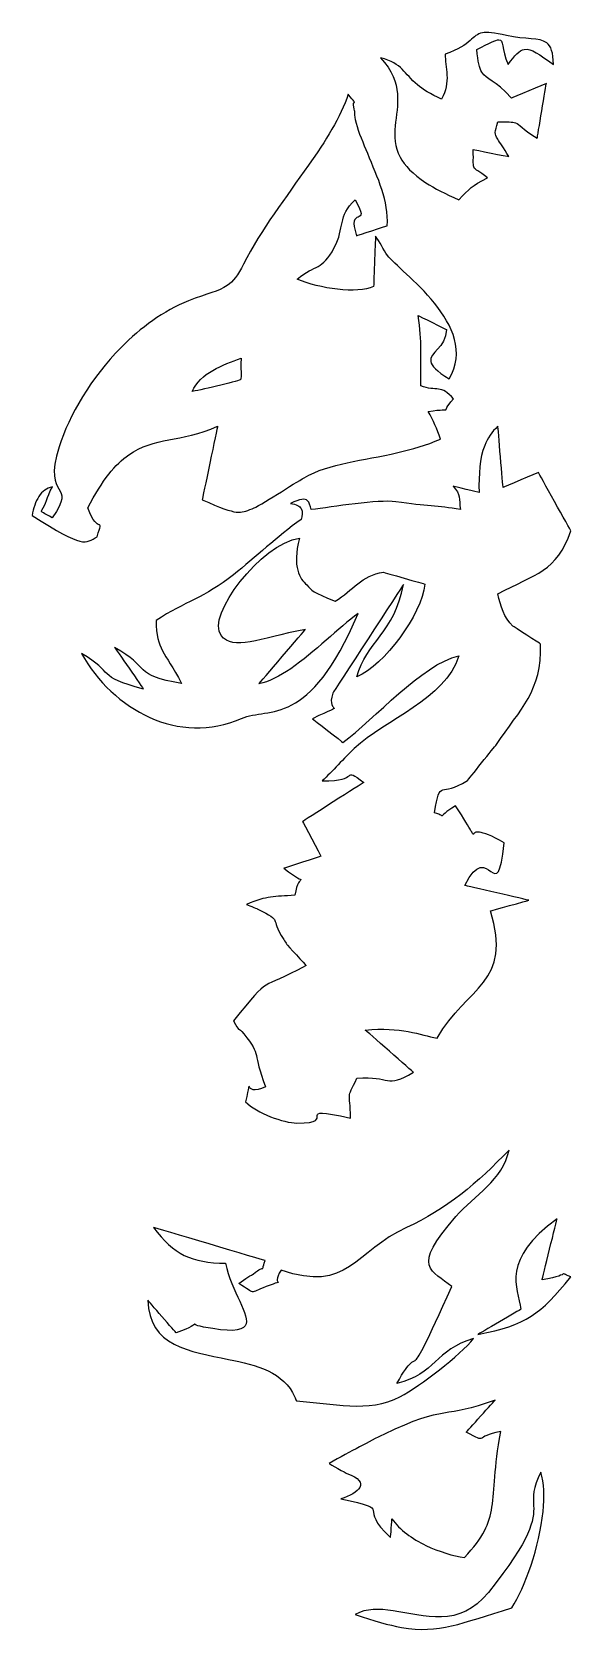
# Paper-space layout 'Состав альбома образцов' of a CAD drawing. Header units: millimetres. Extents: x 16 to 411, y 1 to 288.
# Drawn here: x 231.21 to 234.46, y 253.04 to 262.63 of the extents above; entities that cross this region are included whole.
import ezdxf

# ---------------------------------------------------------------- set-up
doc = ezdxf.new("R2010")
doc.units = ezdxf.units.MM
doc.layers.add('Dimension', color=7, linetype='Continuous')
doc.layers.add('Layer 1', color=7, linetype='Continuous')

# ---------------------------------------------------------------- blocks, each defined once
blk = doc.blocks.new('A$C34BE2B30')
at = {"layer": 'Layer 1'}
for points, knots in [([(22.28574649380907, 10.87758537678594), (22.36725649380907, 10.90688537678594), (22.36542649380907, 10.93589537678594), (22.39731649380907, 10.94158537678594), (22.39731649380907, 10.94158537678594), (22.41132649380907, 10.94408537678594), (22.43192649380907, 10.94209537678594), (22.46903649380907, 10.93360537678594), (22.46903649380907, 10.93360537678594), (22.52683649380907, 10.92039537678594), (22.56726649380907, 10.92907537678594), (22.58944649380907, 10.91190537678594), (22.58944649380907, 10.91190537678594), (22.60225649380907, 10.90195537678594), (22.60901649380907, 10.88327537678594), (22.60942649380907, 10.84661537678594), (22.60942649380907, 10.84661537678594), (22.56686649380907, 10.87737537678594), (22.54378649380907, 10.89594537678594), (22.52243649380907, 10.89195537678594), (22.52243649380907, 10.89195537678594), (22.50750649380907, 10.88915537678594), (22.49335649380907, 10.87518537678594), (22.47397649380907, 10.84650537678594), (22.47397649380907, 10.84650537678594), (22.45378649380907, 10.89616537678594), (22.46124649380907, 10.92120537678594), (22.44628649380907, 10.92106537678594), (22.44628649380907, 10.92106537678594), (22.43701649380907, 10.92098537678594), (22.41911649380907, 10.91122537678594), (22.38070649380907, 10.89174537678594), (22.38070649380907, 10.89174537678594), (22.38342649380907, 10.85499537678594), (22.38779649380907, 10.83604537678594), (22.39501649380907, 10.82397537678594), (22.39501649380907, 10.82397537678594), (22.40954649380907, 10.79971537678594), (22.43574649380907, 10.80321537678594), (22.48364649380907, 10.74599537678594), (22.48364649380907, 10.74599537678594), (22.48364649380907, 10.74599537678594), (22.58839649380907, 10.78995537678594), (22.58839649380907, 10.78995537678594), (22.58839649380907, 10.78995537678594), (22.58839649380907, 10.78995537678594), (22.56106649380907, 10.62644537678594), (22.56106649380907, 10.62644537678594), (22.56106649380907, 10.62644537678594), (22.51235649380907, 10.65604537678594), (22.51057649380907, 10.66782537678594), (22.49572649380907, 10.67245537678594), (22.49572649380907, 10.67245537678594), (22.48696649380907, 10.67520537678594), (22.47356649380907, 10.67550537678594), (22.44321649380907, 10.67553537678594), (22.44321649380907, 10.67553537678594), (22.43483649380907, 10.64272537678594), (22.43186649380907, 10.64064537678594), (22.44297649380907, 10.62315537678594), (22.44297649380907, 10.62315537678594), (22.44917649380907, 10.61339537678594), (22.45979649380907, 10.59881537678594), (22.47631649380907, 10.57142537678594), (22.47631649380907, 10.57142537678594), (22.47631649380907, 10.57142537678594), (22.36962649380907, 10.59242537678594), (22.36962649380907, 10.59242537678594), (22.36962649380907, 10.59242537678594), (22.37218649380907, 10.51738537678594), (22.35973649380907, 10.55042537678594), (22.41237649380907, 10.50781537678594), (22.41237649380907, 10.50781537678594), (22.36264649380907, 10.48298537678594), (22.35995649380907, 10.47622537678594), (22.32655649380907, 10.44193537678594), (22.32655649380907, 10.44193537678594), (22.28601649380907, 10.45942537678594), (22.25377649380907, 10.47646537678594), (22.22827649380907, 10.49312537678594), (22.22827649380907, 10.49312537678594), (22.18808649380907, 10.51935537678594), (22.16446649380907, 10.54476537678594), (22.15112649380907, 10.56975537678594), (22.15112649380907, 10.56975537678594), (22.11762649380907, 10.63248537678594), (22.14829649380907, 10.69294537678594), (22.14314649380907, 10.75901537678594), (22.14314649380907, 10.75901537678594), (22.14047649380907, 10.79310537678594), (22.12821649380907, 10.82874537678594), (22.09260649380907, 10.86694537678594), (22.09260649380907, 10.86694537678594), (22.15953649380907, 10.84928537678594), (22.16180649380907, 10.82033537678594), (22.20301649380907, 10.78585537678594), (22.20301649380907, 10.78585537678594), (22.21905649380907, 10.77246537678594), (22.24099649380907, 10.75820537678594), (22.27490649380907, 10.74345537678594), (22.27490649380907, 10.74345537678594), (22.30358649380907, 10.79367537678594), (22.28595649380907, 10.84047537678594), (22.28574649380907, 10.87758537678594)], [0, 0, 0, 0, 0.03703703703703703, 0.03703703703703703, 0.03703703703703703, 0.03703704703703704, 0.07407407407407407, 0.07407407407407407, 0.07407407407407407, 0.07407408407407406, 0.1111111111111111, 0.1111111111111111, 0.1111111111111111, 0.1111111211111111, 0.1481481481481481, 0.1481481481481481, 0.1481481481481481, 0.1481481581481481, 0.1851851851851852, 0.1851851851851852, 0.1851851851851852, 0.1851851951851852, 0.2222222222222222, 0.2222222222222222, 0.2222222222222222, 0.2222222322222222, 0.2592592592592592, 0.2592592592592592, 0.2592592592592592, 0.2592592692592592, 0.2962962962962963, 0.2962962962962963, 0.2962962962962963, 0.2962963062962963, 0.3333333333333333, 0.3333333333333333, 0.3333333333333333, 0.3333333433333333, 0.3703703703703703, 0.3703703703703703, 0.3703703703703703, 0.3703703803703703, 0.4074074074074074, 0.4074074074074074, 0.4074074074074074, 0.4074074174074074, 0.4444444444444444, 0.4444444444444444, 0.4444444444444444, 0.4444444544444444, 0.4814814814814815, 0.4814814814814815, 0.4814814814814815, 0.4814814914814814, 0.5185185185185185, 0.5185185185185185, 0.5185185185185185, 0.5185185285185185, 0.5555555555555556, 0.5555555555555556, 0.5555555555555556, 0.5555555655555556, 0.5925925925925926, 0.5925925925925926, 0.5925925925925926, 0.5925926025925926, 0.6296296296296297, 0.6296296296296297, 0.6296296296296297, 0.6296296396296297, 0.6666666666666666, 0.6666666666666666, 0.6666666666666666, 0.6666666766666667, 0.7037037037037037, 0.7037037037037037, 0.7037037037037037, 0.7037037137037038, 0.7407407407407407, 0.7407407407407407, 0.7407407407407407, 0.7407407507407407, 0.7777777777777778, 0.7777777777777778, 0.7777777777777778, 0.7777777877777778, 0.8148148148148148, 0.8148148148148148, 0.8148148148148148, 0.8148148248148148, 0.8518518518518519, 0.8518518518518519, 0.8518518518518519, 0.8518518618518519, 0.8888888888888888, 0.8888888888888888, 0.8888888888888888, 0.8888888988888889, 0.9259259259259259, 0.9259259259259259, 0.9259259259259259, 0.925925935925926, 1, 1, 1, 1]), ([(21.11150649380907, 9.582755376785938), (21.09258649380907, 9.549495376785938), (21.09439649380907, 9.531455376785937), (21.07948649380907, 9.513045376785938), (21.07948649380907, 9.513045376785938), (21.07487649380907, 9.507365376785938), (21.08697649380907, 9.504885376785937), (21.11096649380907, 9.490675376785937), (21.11096649380907, 9.490675376785937), (21.18806649380907, 9.600385376785937), (21.08015649380907, 9.540275376785937), (21.13156649380907, 9.702435376785937), (21.13156649380907, 9.702435376785937), (21.16153649380907, 9.796995376785937), (21.22738649380907, 9.909455376785937), (21.31704649380907, 10.00034537678594), (21.31704649380907, 10.00034537678594), (21.37521649380907, 10.05935537678594), (21.44349649380907, 10.10933537678594), (21.51845649380907, 10.13946537678594), (21.51845649380907, 10.13946537678594), (21.57541649380907, 10.16235537678594), (21.60805649380907, 10.16733537678594), (21.63409649380907, 10.18550537678594), (21.63409649380907, 10.18550537678594), (21.65164649380907, 10.19774537678594), (21.66622649380907, 10.21599537678594), (21.68328649380907, 10.24971537678594), (21.68328649380907, 10.24971537678594), (21.73436649380907, 10.35222537678594), (21.81067649380907, 10.45050537678594), (21.87693649380907, 10.54520537678594), (21.87693649380907, 10.54520537678594), (21.92801649380907, 10.61816537678594), (21.97313649380907, 10.68908537678594), (21.99615649380907, 10.75814537678594), (21.99615649380907, 10.75814537678594), (22.03246649380907, 10.71146537678594), (22.00316649380907, 10.75410537678594), (22.01419649380907, 10.71305537678594), (22.01419649380907, 10.71305537678594), (22.01729649380907, 10.70148537678594), (22.01273649380907, 10.70407537678594), (22.02060649380907, 10.67024537678594), (22.02060649380907, 10.67024537678594), (22.02667649380907, 10.64412537678594), (22.04308649380907, 10.60878537678594), (22.05424649380907, 10.58070537678594), (22.05424649380907, 10.58070537678594), (22.08371649380907, 10.50662537678594), (22.11770649380907, 10.43953537678594), (22.11249649380907, 10.36440537678594), (22.11249649380907, 10.36440537678594), (22.11249649380907, 10.36440537678594), (22.02120649380907, 10.33470537678594), (22.02120649380907, 10.33470537678594), (22.02120649380907, 10.33470537678594), (21.98807649380907, 10.42764537678594), (22.06791649380907, 10.35465537678594), (22.01640649380907, 10.44185537678594), (22.01640649380907, 10.44185537678594), (21.96400649380907, 10.39163537678594), (21.98634649380907, 10.35988537678594), (21.95427649380907, 10.29904537678594), (21.95427649380907, 10.29904537678594), (21.91688649380907, 10.22820537678594), (21.89936649380907, 10.25106537678594), (21.84380649380907, 10.20469537678594), (21.84380649380907, 10.20469537678594), (21.90987649380907, 10.17596537678594), (22.02324649380907, 10.15997537678594), (22.07182649380907, 10.18229537678594), (22.07182649380907, 10.18229537678594), (22.07182649380907, 10.18229537678594), (22.07732649380907, 10.33300537678594), (22.07732649380907, 10.33300537678594), (22.07732649380907, 10.33300537678594), (22.08991649380907, 10.31788537678594), (22.10101649380907, 10.29273537678594), (22.11338649380907, 10.27551537678594), (22.11338649380907, 10.27551537678594), (22.14802649380907, 10.22707537678594), (22.39243649380907, 10.06558537678594), (22.29773649380907, 9.906005376785938), (22.29773649380907, 9.906005376785938), (22.25924649380907, 9.930075376785938), (22.24460649380907, 9.945605376785938), (22.24250649380907, 9.958375376785938), (22.24250649380907, 9.958375376785938), (22.23821649380907, 9.984585376785937), (22.28652649380907, 9.999405376785937), (22.29027649380907, 10.05347537678594), (22.29027649380907, 10.05347537678594), (22.29027649380907, 10.05347537678594), (22.20506649380907, 10.09585537678594), (22.20506649380907, 10.09585537678594), (22.20506649380907, 10.09585537678594), (22.21697649380907, 10.01398537678594), (22.21220649380907, 9.974665376785937), (22.21271649380907, 9.885305376785936), (22.21271649380907, 9.885305376785936), (22.26026649380907, 9.866815376785937), (22.27385649380907, 9.890615376785938), (22.31102649380907, 9.846245376785937), (22.31102649380907, 9.846245376785937), (22.26277649380907, 9.795815376785937), (22.32345649380907, 9.822115376785938), (22.23455649380907, 9.808665376785937), (22.23455649380907, 9.808665376785937), (22.25237649380907, 9.780285376785937), (22.25964649380907, 9.757345376785937), (22.27221649380907, 9.725945376785937), (22.27221649380907, 9.725945376785937), (22.22894649380907, 9.707615376785938), (22.18606649380907, 9.695265376785937), (22.14438649380907, 9.685645376785937), (22.14438649380907, 9.685645376785937), (22.03853649380907, 9.661165376785938), (21.94054649380907, 9.654105376785937), (21.86407649380907, 9.610465376785937), (21.86407649380907, 9.610465376785937), (21.83836649380907, 9.595775376785937), (21.72824649380907, 9.523995376785937), (21.70854649380907, 9.517285376785937), (21.70854649380907, 9.517285376785937), (21.66978649380907, 9.504125376785938), (21.67126649380907, 9.495365376785937), (21.55948649380907, 9.544585376785937), (21.55948649380907, 9.544585376785937), (21.55948649380907, 9.544585376785937), (21.60527649380907, 9.764195376785937), (21.60527649380907, 9.764195376785937), (21.60527649380907, 9.764195376785937), (21.49414649380907, 9.716025376785938), (21.41621649380907, 9.732655376785937), (21.33960649380907, 9.678795376785937), (21.33960649380907, 9.678795376785937), (21.30000649380907, 9.650955376785937), (21.26073649380907, 9.604235376785937), (21.21738649380907, 9.519975376785938), (21.21738649380907, 9.519975376785938), (21.24989649380907, 9.433315376785938), (21.26491649380907, 9.501565376785937), (21.24563649380907, 9.433875376785938), (21.24563649380907, 9.433875376785938), (21.20884649380907, 9.413475376785938), (21.20757649380907, 9.397625376785937), (21.05077649380907, 9.497335376785937), (21.05077649380907, 9.497335376785937), (21.05457649380907, 9.518815376785938), (21.06115649380907, 9.538955376785937), (21.07115649380907, 9.554315376785937), (21.07115649380907, 9.554315376785937), (21.08102649380907, 9.569515376785937), (21.09428649380907, 9.580085376785938), (21.11150649380907, 9.582755376785938)], [0, 0, 0, 0, 0.025, 0.025, 0.025, 0.02500001, 0.05, 0.05, 0.05, 0.05000001, 0.075, 0.075, 0.075, 0.07500000999999999, 0.1, 0.1, 0.1, 0.10000001, 0.125, 0.125, 0.125, 0.12500001, 0.15, 0.15, 0.15, 0.15000001, 0.175, 0.175, 0.175, 0.17500001, 0.2, 0.2, 0.2, 0.20000001, 0.225, 0.225, 0.225, 0.22500001, 0.25, 0.25, 0.25, 0.25000001, 0.275, 0.275, 0.275, 0.27500001, 0.3, 0.3, 0.3, 0.30000001, 0.325, 0.325, 0.325, 0.32500001, 0.35, 0.35, 0.35, 0.35000001, 0.375, 0.375, 0.375, 0.37500001, 0.4, 0.4, 0.4, 0.40000001, 0.425, 0.425, 0.425, 0.42500001, 0.45, 0.45, 0.45, 0.45000001, 0.475, 0.475, 0.475, 0.47500001, 0.5, 0.5, 0.5, 0.50000001, 0.525, 0.525, 0.525, 0.5250000100000001, 0.55, 0.55, 0.55, 0.5500000100000001, 0.575, 0.575, 0.575, 0.57500001, 0.6, 0.6, 0.6, 0.60000001, 0.625, 0.625, 0.625, 0.62500001, 0.65, 0.65, 0.65, 0.6500000100000001, 0.675, 0.675, 0.675, 0.6750000100000001, 0.7, 0.7, 0.7, 0.70000001, 0.725, 0.725, 0.725, 0.72500001, 0.75, 0.75, 0.75, 0.75000001, 0.775, 0.775, 0.775, 0.7750000100000001, 0.8, 0.8, 0.8, 0.8000000100000001, 0.825, 0.825, 0.825, 0.82500001, 0.85, 0.85, 0.85, 0.85000001, 0.875, 0.875, 0.875, 0.87500001, 0.9, 0.9, 0.9, 0.9000000100000001, 0.925, 0.925, 0.925, 0.9250000100000001, 0.95, 0.95, 0.95, 0.95000001, 1, 1, 1, 1]), ([(21.52955649380907, 9.868375376785938), (21.53956649380907, 9.869665376785937), (21.66587649380907, 9.898965376785938), (21.67290649380907, 9.903575376785938), (21.67290649380907, 9.903575376785938), (21.67811649380907, 9.907005376785937), (21.67439649380907, 9.917945376785937), (21.67541649380907, 9.967945376785938), (21.67541649380907, 9.967945376785938), (21.64840649380907, 9.958135376785938), (21.61775649380907, 9.947005376785937), (21.59091649380907, 9.931425376785937), (21.59091649380907, 9.931425376785937), (21.56422649380907, 9.915925376785937), (21.54128649380907, 9.895955376785937), (21.52955649380907, 9.868375376785938)], [0, 0, 0, 0, 0.2, 0.2, 0.2, 0.20000001, 0.4, 0.4, 0.4, 0.40000001, 0.6, 0.6, 0.6, 0.60000001, 1, 1, 1, 1]), ([(21.91839649380907, 8.703685376785938), (21.94747649380907, 8.729425376785937), (21.98467649380907, 8.772765376785937), (22.01370649380907, 8.799755376785937), (22.01370649380907, 8.799755376785937), (22.10823649380907, 8.887685376785937), (22.28657649380907, 8.946415376785938), (22.32655649380907, 9.077505376785938), (22.32655649380907, 9.077505376785938), (22.21506649380907, 9.052025376785938), (22.07503649380907, 8.887465376785938), (21.97979649380907, 8.818455376785938), (21.97979649380907, 8.818455376785938), (21.97979649380907, 8.818455376785938), (21.88903649380907, 8.889275376785937), (21.88903649380907, 8.889275376785937), (21.88903649380907, 8.889275376785937), (22.00200649380907, 8.943995376785937), (21.92774649380907, 8.893695376785937), (21.94957649380907, 8.966125376785937), (21.94957649380907, 8.966125376785937), (21.94957649380907, 8.966125376785937), (22.16091649380907, 9.290475376785936), (22.16091649380907, 9.290475376785936), (22.16091649380907, 9.290475376785936), (22.13489649380907, 9.146485376785938), (22.04893649380907, 9.118155376785937), (22.02176649380907, 9.014935376785937), (22.02176649380907, 9.014935376785937), (22.10400649380907, 9.049175376785938), (22.21447649380907, 9.199395376785937), (22.22544649380907, 9.291935376785938), (22.22544649380907, 9.291935376785938), (22.22544649380907, 9.291935376785938), (22.10098649380907, 9.327565376785937), (22.10098649380907, 9.327565376785937), (22.10098649380907, 9.327565376785937), (22.03564649380907, 9.318695376785938), (22.01168649380907, 9.273385376785937), (21.95645649380907, 9.241045376785937), (21.95645649380907, 9.241045376785937), (21.88798649380907, 9.267535376785938), (21.88782649380907, 9.273975376785938), (21.87184649380907, 9.289375376785937), (21.87184649380907, 9.289375376785937), (21.85159649380907, 9.308865376785937), (21.82771649380907, 9.341205376785938), (21.84987649380907, 9.429325376785938), (21.84987649380907, 9.429325376785938), (21.73598649380907, 9.413635376785937), (21.56966649380907, 9.195885376785938), (21.61603649380907, 9.138395376785937), (21.61603649380907, 9.138395376785937), (21.65339649380907, 9.092085376785937), (21.72531649380907, 9.128555376785938), (21.86793649380907, 9.156535376785937), (21.86793649380907, 9.156535376785937), (21.86793649380907, 9.156535376785937), (21.72905649380907, 8.993265376785937), (21.72905649380907, 8.993265376785937), (21.72905649380907, 8.993265376785937), (21.75935649380907, 8.999545376785937), (21.79148649380907, 9.016635376785937), (21.82391649380907, 9.038925376785937), (21.82391649380907, 9.038925376785937), (21.89510649380907, 9.087935376785937), (21.96780649380907, 9.162415376785937), (22.02567649380907, 9.204245376785938), (22.02567649380907, 9.204245376785938), (21.87833649380907, 8.856765376785937), (21.76062649380907, 8.926495376785937), (21.67684649380907, 8.889785376785937), (21.67684649380907, 8.889785376785937), (21.48961649380907, 8.807735376785937), (21.29291649380907, 8.915575376785938), (21.19808649380907, 9.084835376785938), (21.19808649380907, 9.084835376785938), (21.30170649380907, 9.024315376785937), (21.23782649380907, 9.017365376785937), (21.38437649380907, 8.977575376785937), (21.38437649380907, 8.977575376785937), (21.38437649380907, 8.977575376785937), (21.29760649380907, 9.102405376785937), (21.29760649380907, 9.102405376785937), (21.29760649380907, 9.102405376785937), (21.40561649380907, 9.043405376785937), (21.35114649380907, 9.018545376785937), (21.49785649380907, 8.994745376785938), (21.49785649380907, 8.994745376785938), (21.44500649380907, 9.094885376785937), (21.42375649380907, 9.092565376785938), (21.42130649380907, 9.182895376785938), (21.42130649380907, 9.182895376785938), (21.50893649380907, 9.241065376785937), (21.56600649380907, 9.250525376785937), (21.65293649380907, 9.319885376785937), (21.65293649380907, 9.319885376785937), (21.71889649380907, 9.372505376785938), (21.78318649380907, 9.434065376785938), (21.85569649380907, 9.485765376785936), (21.85569649380907, 9.485765376785936), (21.85736649380907, 9.495825376785938), (21.86089649380907, 9.508275376785937), (21.85537649380907, 9.517985376785937), (21.85537649380907, 9.517985376785937), (21.85124649380907, 9.525235376785938), (21.84200649380907, 9.531025376785937), (21.82313649380907, 9.533215376785938), (21.82313649380907, 9.533215376785938), (21.85310649380907, 9.547635376785937), (21.86696649380907, 9.548795376785938), (21.87456649380907, 9.541405376785937), (21.87456649380907, 9.541405376785937), (21.87987649380907, 9.536255376785938), (21.88216649380907, 9.526935376785937), (21.88483649380907, 9.515045376785938), (21.88483649380907, 9.515045376785938), (21.95065649380907, 9.522855376785937), (22.08538649380907, 9.545795376785938), (22.13794649380907, 9.538275376785938), (22.13794649380907, 9.538275376785938), (22.23210649380907, 9.524805376785938), (22.26223649380907, 9.526555376785938), (22.33129649380907, 9.515665376785938), (22.33129649380907, 9.515665376785938), (22.32709649380907, 9.547525376785938), (22.33329649380907, 9.559735376785937), (22.30959649380907, 9.584725376785938), (22.30959649380907, 9.584725376785938), (22.30959649380907, 9.584725376785938), (22.38706649380907, 9.566065376785938), (22.38706649380907, 9.566065376785938), (22.38706649380907, 9.566065376785938), (22.38623649380907, 9.622085376785938), (22.38854649380907, 9.668145376785937), (22.40415649380907, 9.706965376785938), (22.40415649380907, 9.706965376785938), (22.41267649380907, 9.728175376785938), (22.42520649380907, 9.747265376785938), (22.44332649380907, 9.764655376785937), (22.44332649380907, 9.764655376785937), (22.44332649380907, 9.764655376785937), (22.45890649380907, 9.581325376785937), (22.45890649380907, 9.581325376785937), (22.45890649380907, 9.581325376785937), (22.45890649380907, 9.581325376785937), (22.56446649380907, 9.625935376785938), (22.56446649380907, 9.625935376785938), (22.56446649380907, 9.625935376785938), (22.56446649380907, 9.625935376785938), (22.66150649380907, 9.451675376785937), (22.66150649380907, 9.451675376785937), (22.66150649380907, 9.451675376785937), (22.61985649380907, 9.328595376785938), (22.55591649380907, 9.322875376785937), (22.44324649380907, 9.262955376785937), (22.44324649380907, 9.262955376785937), (22.45216649380907, 9.225005376785937), (22.46092649380907, 9.192895376785938), (22.48825649380907, 9.166295376785937), (22.48825649380907, 9.166295376785937), (22.48825649380907, 9.166295376785937), (22.57111649380907, 9.112595376785936), (22.57111649380907, 9.112595376785936), (22.57111649380907, 9.112595376785936), (22.57470649380907, 8.971105376785937), (22.51329649380907, 8.922105376785938), (22.43685649380907, 8.809425376785937), (22.43685649380907, 8.809425376785937), (22.43685649380907, 8.809425376785937), (22.35259649380907, 8.704325376785937), (22.35259649380907, 8.704325376785937), (22.35259649380907, 8.704325376785937), (22.26892649380907, 8.650145376785938), (22.27172649380907, 8.715675376785937), (22.25425649380907, 8.607965376785938), (22.25425649380907, 8.607965376785938), (22.29698649380907, 8.595155376785938), (22.25210649380907, 8.589365376785937), (22.31676649380907, 8.628695376785938), (22.31676649380907, 8.628695376785938), (22.42477649380907, 8.462975376785938), (22.30552649380907, 8.607455376785937), (22.46208649380907, 8.517745376785937), (22.46208649380907, 8.517745376785937), (22.44011649380907, 8.313075376785937), (22.41798649380907, 8.537395376785938), (22.34455649380907, 8.390405376785937), (22.34455649380907, 8.390405376785937), (22.34455649380907, 8.390405376785937), (22.53583649380907, 8.345765376785938), (22.53583649380907, 8.345765376785938), (22.53583649380907, 8.345765376785938), (22.53583649380907, 8.345765376785938), (22.42119649380907, 8.313935376785937), (22.42119649380907, 8.313935376785937), (22.42119649380907, 8.313935376785937), (22.48987649380907, 8.098745376785939), (22.35024649380907, 8.088935376785937), (22.26183649380907, 7.933325376785938), (22.26183649380907, 7.933325376785938), (22.21107649380907, 7.942975376785938), (22.15349649380907, 7.967585376785937), (22.04688649380907, 7.957525376785938), (22.04688649380907, 7.957525376785938), (22.04688649380907, 7.957525376785938), (22.19096649380907, 7.831295376785938), (22.19096649380907, 7.831295376785938), (22.19096649380907, 7.831295376785938), (22.10710649380907, 7.780945376785937), (22.12411649380907, 7.822025376785938), (22.02219649380907, 7.813375376785938), (22.02219649380907, 7.813375376785938), (21.98853649380907, 7.745735376785937), (22.00160649380907, 7.779545376785936), (22.00327649380907, 7.694035376785937), (22.00327649380907, 7.694035376785937), (21.81809649380907, 7.734255376785939), (21.97575649380907, 7.678885376785939), (21.84243649380907, 7.679155376785939), (21.84243649380907, 7.679155376785939), (21.80321649380907, 7.679235376785936), (21.72277649380907, 7.709135376785937), (21.68886649380907, 7.742535376785938), (21.68886649380907, 7.742535376785938), (21.71266649380907, 7.837715376785937), (21.67571649380907, 7.751695376785936), (21.74886649380907, 7.787685376785937), (21.74886649380907, 7.787685376785937), (21.70805649380907, 7.893375376785936), (21.73886649380907, 7.878115376785939), (21.68390649380907, 7.946345376785938), (21.68390649380907, 7.946345376785938), (21.66587649380907, 7.968715376785937), (21.67053649380907, 7.948825376785937), (21.65301649380907, 7.984865376785937), (21.65301649380907, 7.984865376785937), (21.77094649380907, 8.130425376785936), (21.72326649380907, 8.069935376785939), (21.86976649380907, 8.150825376785939), (21.86976649380907, 8.150825376785939), (21.86976649380907, 8.150825376785939), (21.81245649380907, 8.213825376785937), (21.81245649380907, 8.213825376785937), (21.81245649380907, 8.213825376785937), (21.80957649380907, 8.217945376785938), (21.80644649380907, 8.223765376785938), (21.80372649380907, 8.228025376785936), (21.80372649380907, 8.228025376785936), (21.75593649380907, 8.302585376785938), (21.80620649380907, 8.276925376785938), (21.72415649380907, 8.320265376785937), (21.72415649380907, 8.320265376785937), (21.72415649380907, 8.320265376785937), (21.69166649380907, 8.333395376785937), (21.69166649380907, 8.333395376785937), (21.69166649380907, 8.333395376785937), (21.75509649380907, 8.360085376785937), (21.77302649380907, 8.356495376785936), (21.83679649380907, 8.360945376785937), (21.83679649380907, 8.360945376785937), (21.84628649380907, 8.439415376785938), (21.88553649380907, 8.377685376785937), (21.80353649380907, 8.441545376785937), (21.80353649380907, 8.441545376785937), (21.80353649380907, 8.441545376785937), (21.91418649380907, 8.477415376785938), (21.91418649380907, 8.477415376785938), (21.91418649380907, 8.477415376785938), (21.91418649380907, 8.477415376785938), (21.85973649380907, 8.581545376785938), (21.85973649380907, 8.581545376785938), (21.85973649380907, 8.581545376785938), (21.85973649380907, 8.581545376785938), (22.04265649380907, 8.698565376785938), (22.04265649380907, 8.698565376785938), (22.04265649380907, 8.698565376785938), (21.97383649380907, 8.748425376785937), (22.03524649380907, 8.699555376785938), (21.91839649380907, 8.703685376785938)], [0, 0, 0, 0, 0.01408450704225352, 0.01408450704225352, 0.01408450704225352, 0.01408451704225352, 0.02816901408450704, 0.02816901408450704, 0.02816901408450704, 0.02816902408450704, 0.04225352112676056, 0.04225352112676056, 0.04225352112676056, 0.04225353112676056, 0.05633802816901409, 0.05633802816901409, 0.05633802816901409, 0.05633803816901409, 0.07042253521126761, 0.07042253521126761, 0.07042253521126761, 0.0704225452112676, 0.08450704225352113, 0.08450704225352113, 0.08450704225352113, 0.08450705225352112, 0.09859154929577464, 0.09859154929577464, 0.09859154929577464, 0.09859155929577464, 0.1126760563380282, 0.1126760563380282, 0.1126760563380282, 0.1126760663380282, 0.1267605633802817, 0.1267605633802817, 0.1267605633802817, 0.1267605733802817, 0.1408450704225352, 0.1408450704225352, 0.1408450704225352, 0.1408450804225352, 0.1549295774647887, 0.1549295774647887, 0.1549295774647887, 0.1549295874647887, 0.1690140845070423, 0.1690140845070423, 0.1690140845070423, 0.1690140945070422, 0.1830985915492958, 0.1830985915492958, 0.1830985915492958, 0.1830986015492958, 0.1971830985915493, 0.1971830985915493, 0.1971830985915493, 0.1971831085915493, 0.2112676056338028, 0.2112676056338028, 0.2112676056338028, 0.2112676156338028, 0.2253521126760563, 0.2253521126760563, 0.2253521126760563, 0.2253521226760563, 0.2394366197183098, 0.2394366197183098, 0.2394366197183098, 0.2394366297183098, 0.2535211267605634, 0.2535211267605634, 0.2535211267605634, 0.2535211367605634, 0.2676056338028169, 0.2676056338028169, 0.2676056338028169, 0.2676056438028169, 0.2816901408450704, 0.2816901408450704, 0.2816901408450704, 0.2816901508450704, 0.2957746478873239, 0.2957746478873239, 0.2957746478873239, 0.2957746578873239, 0.3098591549295774, 0.3098591549295774, 0.3098591549295774, 0.3098591649295774, 0.323943661971831, 0.323943661971831, 0.323943661971831, 0.323943671971831, 0.3380281690140845, 0.3380281690140845, 0.3380281690140845, 0.3380281790140845, 0.352112676056338, 0.352112676056338, 0.352112676056338, 0.352112686056338, 0.3661971830985916, 0.3661971830985916, 0.3661971830985916, 0.3661971930985916, 0.3802816901408451, 0.3802816901408451, 0.3802816901408451, 0.3802817001408451, 0.3943661971830986, 0.3943661971830986, 0.3943661971830986, 0.3943662071830986, 0.4084507042253521, 0.4084507042253521, 0.4084507042253521, 0.4084507142253521, 0.4225352112676056, 0.4225352112676056, 0.4225352112676056, 0.4225352212676056, 0.4366197183098591, 0.4366197183098591, 0.4366197183098591, 0.4366197283098591, 0.4507042253521127, 0.4507042253521127, 0.4507042253521127, 0.4507042353521127, 0.4647887323943662, 0.4647887323943662, 0.4647887323943662, 0.4647887423943662, 0.4788732394366197, 0.4788732394366197, 0.4788732394366197, 0.4788732494366197, 0.4929577464788732, 0.4929577464788732, 0.4929577464788732, 0.4929577564788732, 0.5070422535211268, 0.5070422535211268, 0.5070422535211268, 0.5070422635211268, 0.5211267605633803, 0.5211267605633803, 0.5211267605633803, 0.5211267705633803, 0.5352112676056338, 0.5352112676056338, 0.5352112676056338, 0.5352112776056338, 0.5492957746478874, 0.5492957746478874, 0.5492957746478874, 0.5492957846478874, 0.5633802816901409, 0.5633802816901409, 0.5633802816901409, 0.5633802916901409, 0.5774647887323944, 0.5774647887323944, 0.5774647887323944, 0.5774647987323944, 0.5915492957746479, 0.5915492957746479, 0.5915492957746479, 0.5915493057746479, 0.6056338028169014, 0.6056338028169014, 0.6056338028169014, 0.6056338128169014, 0.6197183098591549, 0.6197183098591549, 0.6197183098591549, 0.6197183198591549, 0.6338028169014085, 0.6338028169014085, 0.6338028169014085, 0.6338028269014085, 0.647887323943662, 0.647887323943662, 0.647887323943662, 0.647887333943662, 0.6619718309859155, 0.6619718309859155, 0.6619718309859155, 0.6619718409859155, 0.676056338028169, 0.676056338028169, 0.676056338028169, 0.676056348028169, 0.6901408450704225, 0.6901408450704225, 0.6901408450704225, 0.6901408550704226, 0.704225352112676, 0.704225352112676, 0.704225352112676, 0.7042253621126761, 0.7183098591549296, 0.7183098591549296, 0.7183098591549296, 0.7183098691549297, 0.7323943661971831, 0.7323943661971831, 0.7323943661971831, 0.7323943761971832, 0.7464788732394366, 0.7464788732394366, 0.7464788732394366, 0.7464788832394367, 0.7605633802816901, 0.7605633802816901, 0.7605633802816901, 0.7605633902816902, 0.7746478873239436, 0.7746478873239436, 0.7746478873239436, 0.7746478973239437, 0.7887323943661971, 0.7887323943661971, 0.7887323943661971, 0.7887324043661972, 0.8028169014084507, 0.8028169014084507, 0.8028169014084507, 0.8028169114084508, 0.8169014084507042, 0.8169014084507042, 0.8169014084507042, 0.8169014184507043, 0.8309859154929577, 0.8309859154929577, 0.8309859154929577, 0.8309859254929578, 0.8450704225352113, 0.8450704225352113, 0.8450704225352113, 0.8450704325352113, 0.8591549295774648, 0.8591549295774648, 0.8591549295774648, 0.8591549395774648, 0.8732394366197183, 0.8732394366197183, 0.8732394366197183, 0.8732394466197183, 0.8873239436619719, 0.8873239436619719, 0.8873239436619719, 0.8873239536619719, 0.9014084507042254, 0.9014084507042254, 0.9014084507042254, 0.9014084607042254, 0.9154929577464789, 0.9154929577464789, 0.9154929577464789, 0.9154929677464789, 0.9295774647887324, 0.9295774647887324, 0.9295774647887324, 0.9295774747887324, 0.9436619718309859, 0.9436619718309859, 0.9436619718309859, 0.9436619818309859, 0.9577464788732394, 0.9577464788732394, 0.9577464788732394, 0.9577464888732394, 0.971830985915493, 0.971830985915493, 0.971830985915493, 0.971830995915493, 1, 1, 1, 1]), ([(21.79523649380907, 7.239325376785938), (21.99440649380907, 7.168245376785936), (22.01785649380907, 7.297635376785937), (22.17021649380907, 7.366555376785936), (22.17021649380907, 7.366555376785936), (22.28725649380907, 7.419495376785939), (22.38369649380907, 7.500985376785938), (22.47669649380907, 7.598565376785938), (22.47669649380907, 7.598565376785938), (22.45895649380907, 7.508965376785937), (22.37353649380907, 7.462765376785939), (22.31789649380907, 7.399715376785938), (22.31789649380907, 7.399715376785938), (22.18018649380907, 7.243555376785938), (22.24765649380907, 7.238545376785936), (22.30555649380907, 7.189885376785938), (22.30555649380907, 7.189885376785938), (22.14975649380907, 6.842165376785939), (22.22821649380907, 7.050015376785936), (22.14126649380907, 6.900225376785937), (22.14126649380907, 6.900225376785937), (22.25800649380907, 6.927425376785937), (22.25506649380907, 7.001415376785939), (22.37075649380907, 7.034145376785936), (22.37075649380907, 7.034145376785936), (22.33013649380907, 6.984135376785936), (22.21282649380907, 6.893375376785936), (22.15074649380907, 6.860305376785938), (22.15074649380907, 6.860305376785938), (22.05688649380907, 6.810305376785937), (21.94745649380907, 6.841755376785937), (21.84127649380907, 6.847605376785939), (21.84127649380907, 6.847605376785939), (21.83892649380907, 6.851085376785939), (21.83722649380907, 6.857505376785937), (21.83644649380907, 6.859285376785937), (21.83644649380907, 6.859285376785937), (21.80377649380907, 6.934025376785936), (21.72207649380907, 6.955105376785937), (21.63783649380907, 6.972145376785939), (21.63783649380907, 6.972145376785939), (21.52179649380907, 6.995595376785936), (21.40090649380907, 7.011415376785937), (21.39648649380907, 7.149105376785936), (21.39648649380907, 7.149105376785936), (21.39648649380907, 7.149105376785936), (21.48190649380907, 7.050985376785938), (21.48190649380907, 7.050985376785938), (21.48190649380907, 7.050985376785938), (21.57813649380907, 7.085845376785937), (21.50255649380907, 7.080615376785936), (21.56341649380907, 7.068835376785938), (21.56341649380907, 7.068835376785938), (21.64223649380907, 7.053575376785936), (21.67692649380907, 7.056565376785937), (21.68768649380907, 7.072335376785936), (21.68768649380907, 7.072335376785936), (21.70781649380907, 7.101855376785938), (21.64428649380907, 7.176145376785936), (21.62934649380907, 7.259675376785939), (21.62934649380907, 7.259675376785939), (21.52659649380907, 7.261295376785938), (21.47483649380907, 7.285235376785938), (21.41389649380907, 7.367125376785939), (21.41389649380907, 7.367125376785939), (21.41389649380907, 7.367125376785939), (21.74730649380907, 7.267815376785936), (21.74730649380907, 7.267815376785936), (21.74730649380907, 7.267815376785936), (21.73275649380907, 7.222555376785937), (21.75326649380907, 7.262585376785939), (21.71169649380907, 7.227305376785939), (21.71169649380907, 7.227305376785939), (21.71021649380907, 7.226035376785937), (21.68528649380907, 7.213855376785936), (21.66943649380907, 7.198895376785938), (21.66943649380907, 7.198895376785938), (21.72186649380907, 7.165955376785938), (21.69654649380907, 7.169325376785938), (21.75059649380907, 7.189995376785937), (21.75059649380907, 7.189995376785937), (21.82030649380907, 7.216685376785936), (21.76105649380907, 7.182775376785937), (21.79523649380907, 7.239325376785938)], [0, 0, 0, 0, 0.04545454545454546, 0.04545454545454546, 0.04545454545454546, 0.04545455545454546, 0.09090909090909091, 0.09090909090909091, 0.09090909090909091, 0.0909091009090909, 0.1363636363636364, 0.1363636363636364, 0.1363636363636364, 0.1363636463636363, 0.1818181818181818, 0.1818181818181818, 0.1818181818181818, 0.1818181918181818, 0.2272727272727273, 0.2272727272727273, 0.2272727272727273, 0.2272727372727273, 0.2727272727272727, 0.2727272727272727, 0.2727272727272727, 0.2727272827272727, 0.3181818181818182, 0.3181818181818182, 0.3181818181818182, 0.3181818281818182, 0.3636363636363636, 0.3636363636363636, 0.3636363636363636, 0.3636363736363636, 0.4090909090909091, 0.4090909090909091, 0.4090909090909091, 0.4090909190909091, 0.4545454545454545, 0.4545454545454545, 0.4545454545454545, 0.4545454645454545, 0.5, 0.5, 0.5, 0.50000001, 0.5454545454545454, 0.5454545454545454, 0.5454545454545454, 0.5454545554545455, 0.5909090909090909, 0.5909090909090909, 0.5909090909090909, 0.590909100909091, 0.6363636363636364, 0.6363636363636364, 0.6363636363636364, 0.6363636463636364, 0.6818181818181818, 0.6818181818181818, 0.6818181818181818, 0.6818181918181818, 0.7272727272727273, 0.7272727272727273, 0.7272727272727273, 0.7272727372727273, 0.7727272727272727, 0.7727272727272727, 0.7727272727272727, 0.7727272827272728, 0.8181818181818182, 0.8181818181818182, 0.8181818181818182, 0.8181818281818183, 0.8636363636363636, 0.8636363636363636, 0.8636363636363636, 0.8636363736363637, 0.9090909090909091, 0.9090909090909091, 0.9090909090909091, 0.9090909190909091, 1, 1, 1, 1]), ([(22.51241649380907, 7.121965376785937), (22.50065649380907, 7.188275376785938), (22.45321649380907, 7.270085376785936), (22.62044649380907, 7.393105376785936), (22.62044649380907, 7.393105376785936), (22.62044649380907, 7.393105376785936), (22.57554649380907, 7.210105376785936), (22.57554649380907, 7.210105376785936), (22.57554649380907, 7.210105376785936), (22.67675649380907, 7.228005376785937), (22.61578649380907, 7.236465376785937), (22.66133649380907, 7.218625376785937), (22.66133649380907, 7.218625376785937), (22.56869649380907, 7.106135376785936), (22.53017649380907, 7.075495376785938), (22.38396649380907, 7.046785376785937), (22.38396649380907, 7.046785376785937), (22.38396649380907, 7.046785376785937), (22.51241649380907, 7.121965376785937), (22.51241649380907, 7.121965376785937)], [0, 0, 0, 0, 0.1666666666666667, 0.1666666666666667, 0.1666666666666667, 0.1666666766666667, 0.3333333333333333, 0.3333333333333333, 0.3333333333333333, 0.3333333433333333, 0.5, 0.5, 0.5, 0.50000001, 0.6666666666666666, 0.6666666666666666, 0.6666666666666666, 0.6666666766666667, 1, 1, 1, 1]), ([(22.12258649380907, 6.439265376785936), (22.01696649380907, 6.534605376785937), (22.14037649380907, 6.519265376785938), (21.97367649380907, 6.554525376785936), (21.97367649380907, 6.554525376785936), (22.02678649380907, 6.571885376785936), (22.06618649380907, 6.604015376785938), (21.99184649380907, 6.630425376785936), (21.99184649380907, 6.630425376785936), (21.99184649380907, 6.630425376785936), (21.93882649380907, 6.660435376785937), (21.93882649380907, 6.660435376785937), (21.93882649380907, 6.660435376785937), (22.00613649380907, 6.698435376785937), (22.05915649380907, 6.726445376785936), (22.10195649380907, 6.747285376785939), (22.10195649380907, 6.747285376785939), (22.29035649380907, 6.838985376785939), (22.28258649380907, 6.792455376785938), (22.43496649380907, 6.850165376785938), (22.43496649380907, 6.850165376785938), (22.43496649380907, 6.850165376785938), (22.34884649380907, 6.753965376785938), (22.34884649380907, 6.753965376785938), (22.34884649380907, 6.753965376785938), (22.41914649380907, 6.717465376785938), (22.36757649380907, 6.741915376785936), (22.45205649380907, 6.755795376785937), (22.45205649380907, 6.755795376785937), (22.43162649380907, 6.645685376785938), (22.43380649380907, 6.582255376785938), (22.42577649380907, 6.530265376785938), (22.42577649380907, 6.530265376785938), (22.41798649380907, 6.479885376785937), (22.40051649380907, 6.440175376785938), (22.34337649380907, 6.379095376785937), (22.34337649380907, 6.379095376785937), (22.31021649380907, 6.383705376785937), (22.26797649380907, 6.396155376785938), (22.22819649380907, 6.415455376785939), (22.22819649380907, 6.415455376785939), (22.18775649380907, 6.435105376785938), (22.14983649380907, 6.461875376785937), (22.12673649380907, 6.494845376785939), (22.12673649380907, 6.494845376785939), (22.12673649380907, 6.494845376785939), (22.12258649380907, 6.439265376785936), (22.12258649380907, 6.439265376785936)], [0, 0, 0, 0, 0.07692307692307693, 0.07692307692307693, 0.07692307692307693, 0.07692308692307692, 0.1538461538461539, 0.1538461538461539, 0.1538461538461539, 0.1538461638461538, 0.2307692307692308, 0.2307692307692308, 0.2307692307692308, 0.2307692407692308, 0.3076923076923077, 0.3076923076923077, 0.3076923076923077, 0.3076923176923077, 0.3846153846153846, 0.3846153846153846, 0.3846153846153846, 0.3846153946153846, 0.4615384615384616, 0.4615384615384616, 0.4615384615384616, 0.4615384715384616, 0.5384615384615384, 0.5384615384615384, 0.5384615384615384, 0.5384615484615385, 0.6153846153846154, 0.6153846153846154, 0.6153846153846154, 0.6153846253846155, 0.6923076923076923, 0.6923076923076923, 0.6923076923076923, 0.6923077023076923, 0.7692307692307693, 0.7692307692307693, 0.7692307692307693, 0.7692307792307693, 0.8461538461538461, 0.8461538461538461, 0.8461538461538461, 0.8461538561538462, 1, 1, 1, 1]), ([(22.01688649380907, 6.208545376785938), (22.05023649380907, 6.227335376785938), (22.08891649380907, 6.225985376785939), (22.13012649380907, 6.219735376785938), (22.13012649380907, 6.219735376785938), (22.22285649380907, 6.205635376785938), (22.32846649380907, 6.166475376785936), (22.41518649380907, 6.274835376785937), (22.41518649380907, 6.274835376785937), (22.54559649380907, 6.437775376785936), (22.55136649380907, 6.490125376785937), (22.55036649380907, 6.533795376785939), (22.55036649380907, 6.533795376785939), (22.54971649380907, 6.561935376785936), (22.54623649380907, 6.586545376785939), (22.57160649380907, 6.634935376785936), (22.57160649380907, 6.634935376785936), (22.58165649380907, 6.602395376785939), (22.58303649380907, 6.561045376785938), (22.57853649380907, 6.516755376785937), (22.57853649380907, 6.516755376785937), (22.56785649380907, 6.411685376785936), (22.52416649380907, 6.289795376785936), (22.48510649380907, 6.228285376785937), (22.48510649380907, 6.228285376785937), (22.32965649380907, 6.181945376785936), (22.26978649380907, 6.150355376785939), (22.15541649380907, 6.170135376785936), (22.15541649380907, 6.170135376785936), (22.11718649380907, 6.176745376785938), (22.07287649380907, 6.189115376785939), (22.01688649380907, 6.208545376785938)], [0, 0, 0, 0, 0.1111111111111111, 0.1111111111111111, 0.1111111111111111, 0.1111111211111111, 0.2222222222222222, 0.2222222222222222, 0.2222222222222222, 0.2222222322222222, 0.3333333333333333, 0.3333333333333333, 0.3333333333333333, 0.3333333433333333, 0.4444444444444444, 0.4444444444444444, 0.4444444444444444, 0.4444444544444444, 0.5555555555555556, 0.5555555555555556, 0.5555555555555556, 0.5555555655555556, 0.6666666666666666, 0.6666666666666666, 0.6666666666666666, 0.6666666766666667, 0.7777777777777778, 0.7777777777777778, 0.7777777777777778, 0.7777777877777778, 1, 1, 1, 1])]:
    blk.add_open_spline(points, degree=3, knots=knots, dxfattribs=at)

psp = doc.layouts.new('Состав альбома образцов')

# ---------------------------------------------------------------- block references
at = {"layer": 'Dimension', "color": 4, "lineweight": 35, "xscale": 2, "yscale": 2, "zscale": 2}
psp.add_blockref('A$C34BE2B30', (189.1058858078494, 240.7410610320312), dxfattribs=at)

doc.saveas('drawing.dxf')
